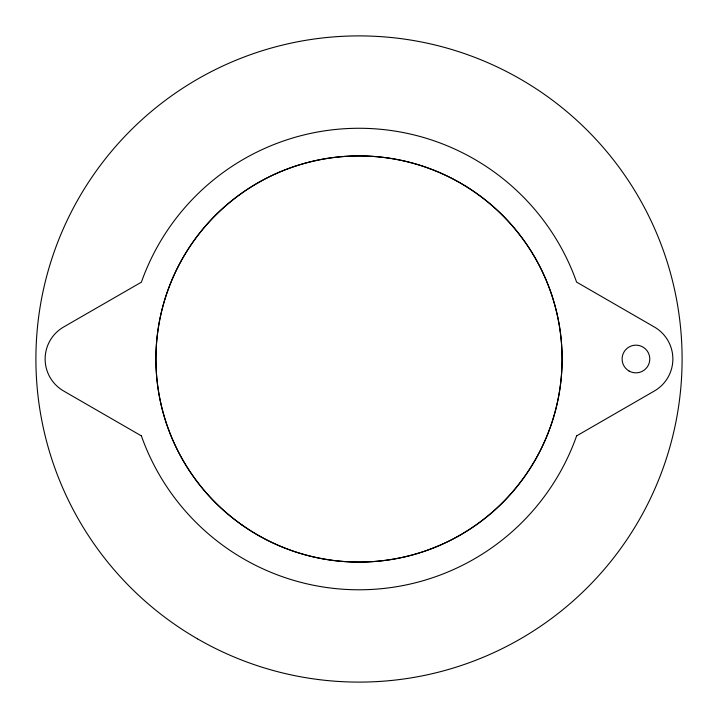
<?xml version="1.0" encoding="UTF-8"?>
<svg xmlns="http://www.w3.org/2000/svg" width="718" height="718" viewBox="0 0 718 718"><rect width="100%" height="100%" fill="white"/><g stroke="black" fill="none" stroke-linecap="round" stroke-linejoin="round"><path stroke-width="1.08" d="M576.599 435.898L654.403 390.978A36.923 36.923 0 0 0 654.403 327.022L576.599 282.102A230.792 230.756 0 0 0 141.392 282.174L63.597 327.022A36.923 36.923 0 0 0 63.597 390.978L141.401 435.898M576.608 435.907A230.792 230.756 0 0 1 141.392 435.907M257.448 534.865A203.104 203.077 0 0 0 562.104 359A203.104 203.077 0 0 0 257.448 183.135A203.104 203.077 0 0 0 257.448 534.865M629.022 370.991A13.848 13.848 0 0 0 649.79 359A13.848 13.848 0 0 0 629.022 347.009A13.848 13.848 0 0 0 629.022 370.991M242.065 525.046A203.095 203.095 0 0 0 561.27 377.246A203.095 203.095 0 0 0 273.666 174.707A203.095 203.095 0 0 0 242.065 525.046M197.45 638.814A323.1 323.1 0 0 0 682.1 359A323.1 323.1 0 0 0 197.45 79.186A323.1 323.1 0 0 0 197.45 638.814"/></g></svg>
